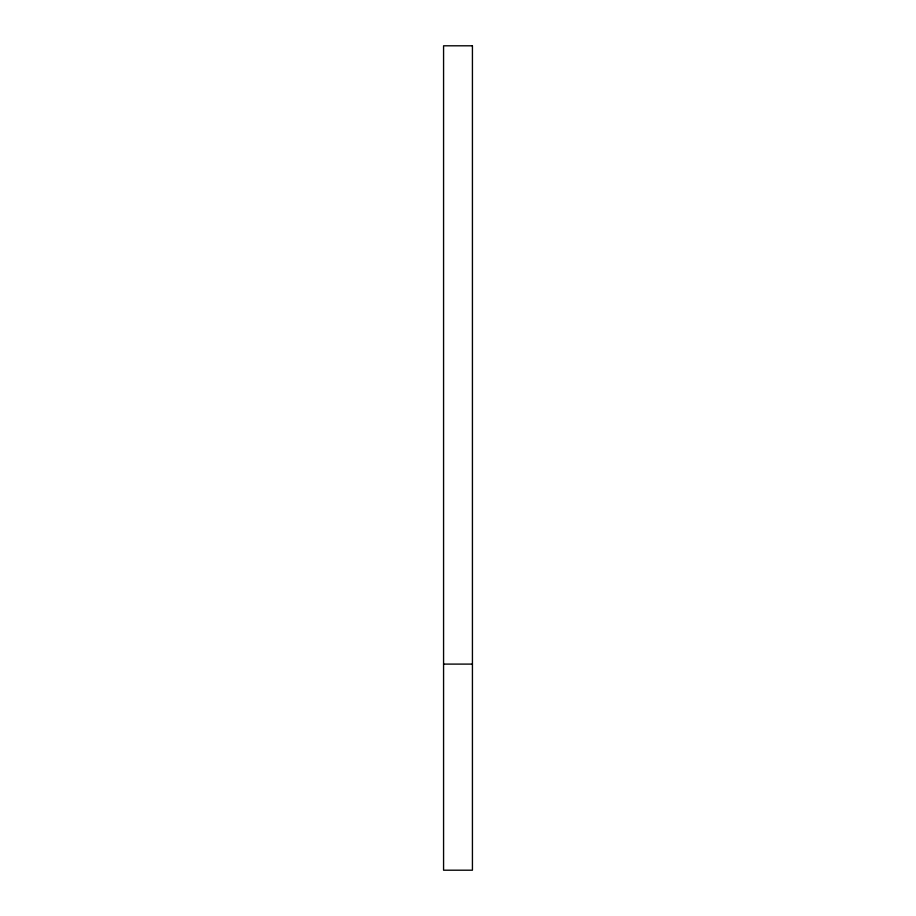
<?xml version="1.0" encoding="UTF-8"?>
<svg xmlns="http://www.w3.org/2000/svg" width="916" height="916" viewBox="0 0 916 916"><rect width="100%" height="100%" fill="white"/><g stroke="black" fill="none" stroke-linecap="round" stroke-linejoin="round"><path stroke-width="1.37" d="M443.573 664.1L472.427 664.1M472.427 45.8L443.573 45.8L443.573 870.2L472.427 870.2L472.427 45.8"/></g></svg>
